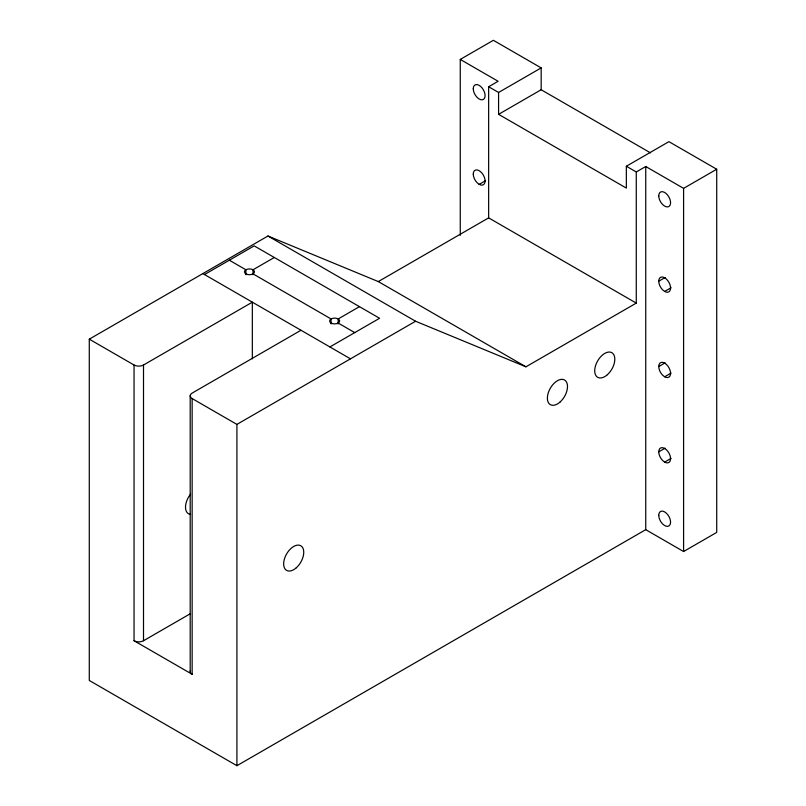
<?xml version="1.0" encoding="UTF-8"?>
<svg xmlns="http://www.w3.org/2000/svg" width="806" height="806" viewBox="0 0 806 806"><rect width="100%" height="100%" fill="white"/><g stroke="black" fill="none" stroke-linecap="round" stroke-linejoin="round"><path stroke-width="1.21" d="M460.256 235.342L460.256 59.422L493.373 40.3L541.169 67.895L541.169 89.748L650.523 152.878M541.169 67.895L498.582 92.478L498.582 114.331L626.343 188.09L626.343 166.238L636.277 171.97L636.277 303.106L488.648 217.872L488.648 86.746L498.108 81.275L460.256 59.422M626.343 166.238L668.92 141.655L716.715 169.24L716.715 532.403L683.589 551.526L645.737 529.673L236.914 765.7L89.285 680.466L89.285 339.165L267.955 236.007L378.296 281.576L525.935 366.811L636.277 303.106M204.502 274.554L254.182 245.87L379.576 318.269L329.896 346.953M498.582 114.331L541.169 89.748M274.292 257.487L253.003 269.778L253.003 274.775M89.285 339.165L134.048 365.007A6.69 3.859 0 0 0 143.508 365.007L252.338 302.179L252.338 358.831M479.177 184.362L485.595 180.655M378.296 281.576L488.648 217.872M300.981 330.259L192.15 393.086A6.69 3.859 0 0 0 192.15 398.557L192.15 674.29L134.048 640.74L134.048 365.007M359.466 306.653L338.177 318.944L338.177 323.941M636.277 171.97L645.737 166.51L683.589 188.362L716.715 169.24M192.15 398.557L236.914 424.399L415.584 321.241L525.935 366.811M658.754 281.203A8.362 4.826 60 0 1 667.62 280.407A8.362 4.826 60 0 1 667.62 292.246A8.362 4.826 60 0 1 658.754 281.203L665.162 277.506M664.668 291.45L671.076 287.752M134.048 640.74A6.69 3.859 0 0 0 143.508 640.74L190.307 613.729M658.754 366.529A8.362 4.826 60 0 1 667.62 365.733A8.362 4.826 60 0 1 667.62 377.571A8.362 4.826 60 0 1 658.754 366.529L665.162 362.831M664.668 376.775L671.076 373.077M658.754 451.854A8.362 4.826 60 0 1 667.62 451.068A8.362 4.826 60 0 1 667.62 462.896A8.362 4.826 60 0 1 658.754 451.854L665.162 448.156M664.668 462.1L671.076 458.402M488.648 86.746L498.582 92.478M267.955 236.007L415.584 321.241M229.347 260.217L245.911 269.778L245.911 274.775M253.003 273.869L331.075 318.944L331.075 323.941M338.177 323.045L354.741 332.606M202.85 273.597L350.479 358.831M683.589 188.362L683.589 551.526M645.737 166.51L645.737 529.673M236.914 424.399L236.914 765.7M190.196 395.827L190.196 671.559M143.508 365.007L143.508 640.74M192.15 674.29A6.69 3.859 0 0 1 190.418 670.562M190.528 514.379A14.216 8.211 -60 0 1 190.528 494.269M658.754 195.878A8.362 4.826 60 0 0 667.62 206.92A8.362 4.826 60 0 0 667.62 195.082A8.362 4.826 60 0 0 658.754 195.878M658.754 515.326A8.362 4.826 60 0 0 667.62 526.358A8.362 4.826 60 0 0 667.62 514.53A8.362 4.826 60 0 0 658.754 515.326M473.263 174.116A8.362 4.826 60 0 0 482.139 185.148A8.362 4.826 60 0 0 482.139 173.32A8.362 4.826 60 0 0 473.263 174.116M473.263 88.791A8.362 4.826 60 0 0 482.139 99.823A8.362 4.826 60 0 0 482.139 87.995A8.362 4.826 60 0 0 473.263 88.791M331.075 323.045A5.017 2.902 0 0 0 339.477 321.745A5.017 2.902 0 0 0 333.331 318.199A5.017 2.902 0 0 0 331.075 323.045M245.911 273.869A5.017 2.902 0 0 0 254.303 272.569A5.017 2.902 0 0 0 248.157 269.023A5.017 2.902 0 0 0 245.911 273.869M560.049 402.043A14.216 8.211 -60 0 0 564.553 380.009A14.216 8.211 -60 0 0 547.727 394.93A14.216 8.211 -60 0 0 560.049 402.043M607.361 374.719A14.216 8.211 -60 0 0 611.875 352.696A14.216 8.211 -60 0 0 595.05 367.617A14.216 8.211 -60 0 0 607.361 374.719M296.296 567.787A14.216 8.211 -60 0 0 300.809 545.763A14.216 8.211 -60 0 0 283.984 560.684A14.216 8.211 -60 0 0 296.296 567.787"/></g></svg>
